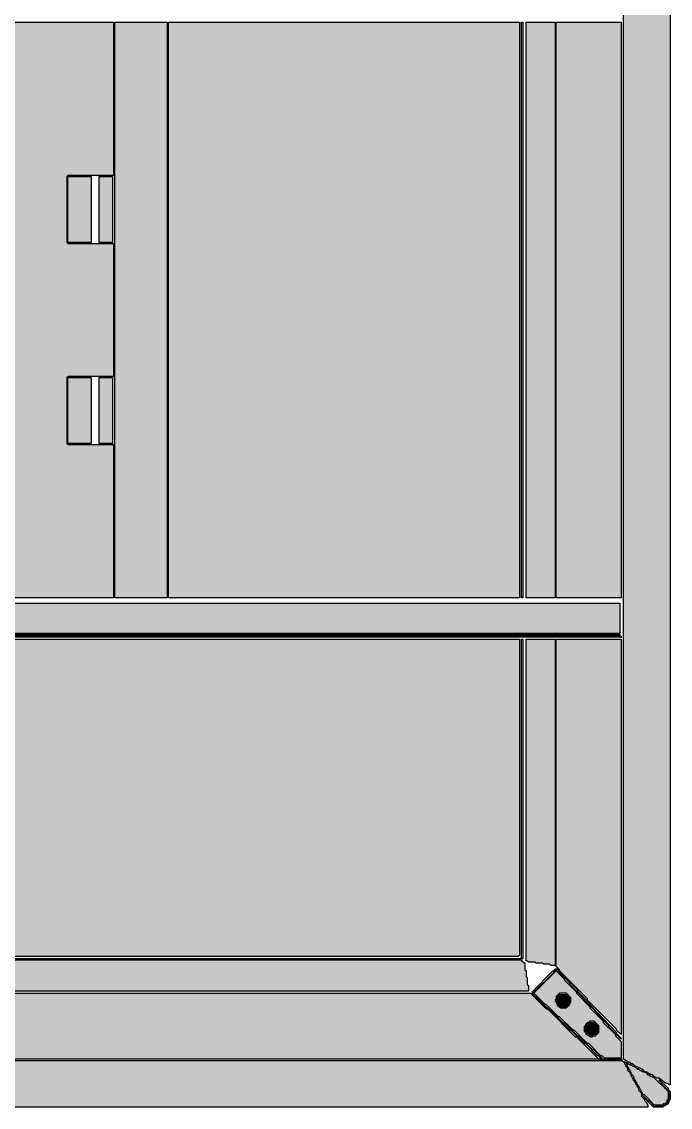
# Model space of a CAD drawing. Header units: millimetres. Extents: x 5 to 252589, y 5 to 415.
# Drawn here: x 24173.6 to 24221.9, y 251 to 332 of the extents above; entities that cross this region are included whole.
import ezdxf

# ---------------------------------------------------------------- set-up
doc = ezdxf.new("R2010")
doc.units = ezdxf.units.MM
doc.layers.add('HATCH', color=8, linetype='Continuous', lineweight=9)
doc.layers.add('OUTLINE', color=7, linetype='Continuous', lineweight=25)

msp = doc.modelspace()

# ---------------------------------------------------------------- hatches: boundary and pattern name
at = {"layer": 'HATCH', "true_color": 0x627d89}
for points in [[(24221.83333, 252.66667), (24221.75, 252.75), (24221.5, 252.83333), (24221.08333, 253.16667), (24220.91667, 253.16667), (24220.83333, 253.25), (24220.75, 253.25), (24220.58333, 253.41667), (24220.5, 253.41667), (24220.41667, 253.5), (24220.33333, 253.5), (24220.25, 253.58333), (24220, 253.66667), (24219.83333, 253.83333), (24219.75, 253.83333), (24219.66667, 253.91667), (24219.58333, 253.91667), (24219.5, 254), (24219.25, 254.08333), (24219.08333, 254.25), (24219, 254.25), (24218.91667, 254.33333), (24218.83333, 254.33333), (24218.41667, 254.58333), (24218.41667, 366.41667), (24218.5, 366.41667), (24218.58333, 366.5), (24218.66667, 366.5), (24218.75, 366.58333), (24219, 366.66667), (24219.16667, 366.83333), (24219.25, 366.83333), (24219.33333, 366.91667), (24219.41667, 366.91667), (24219.5, 367), (24219.75, 367.08333), (24219.91667, 367.25), (24220, 367.25), (24220.08333, 367.33333), (24220.16667, 367.33333), (24220.25, 367.41667), (24220.5, 367.5), (24220.66667, 367.66667), (24220.75, 367.66667), (24220.83333, 367.75), (24220.91667, 367.75), (24221, 367.83333), (24221.25, 367.91667), (24221.41667, 368.08333), (24221.5, 368.08333), (24221.91667, 368.33333), (24221.91667, 252.66667)], [(24144.5, 289), (24144.5, 300.41667), (24147.91667, 300.41667), (24148, 300.5), (24148, 305.41667), (24147.91667, 305.5), (24144.5, 305.5), (24144.5, 315.41667), (24147.91667, 315.41667), (24148, 315.5), (24148, 320.41667), (24147.91667, 320.5), (24144.5, 320.5), (24144.5, 331.91667), (24180.41667, 331.91667), (24180.41667, 320.5), (24177, 320.5), (24176.91667, 320.41667), (24176.91667, 315.5), (24177, 315.41667), (24180.41667, 315.41667), (24180.41667, 305.5), (24177, 305.5), (24176.91667, 305.41667), (24176.91667, 300.5), (24177, 300.41667), (24180.41667, 300.41667), (24180.41667, 289)], [(24184.5, 289), (24184.5, 331.91667), (24210.66667, 331.91667), (24210.66667, 289)], [(24210.83333, 289), (24210.83333, 331.91667), (24210.91667, 331.91667), (24210.91667, 289)], [(24211.16667, 289), (24211.16667, 331.91667), (24213.33333, 331.91667), (24213.33333, 289)], [(24026.75, 286.33333), (24026.75, 288.58333), (24218.16667, 288.58333), (24218.16667, 286.33333)], [(24026.66667, 286), (24026.66667, 286.16667), (24026.75, 286.08333), (24218.16667, 286.08333), (24218.25, 286.16667), (24218.25, 286), (24218.16667, 286.08333), (24026.75, 286.08333)], [(24213.33333, 261.58333), (24213, 261.58333), (24212.91667, 261.66667), (24212.5, 261.66667), (24212.41667, 261.75), (24211.91667, 261.75), (24211.83333, 261.83333), (24211.33333, 261.83333), (24211.25, 261.91667), (24211.16667, 261.91667), (24211.16667, 285.91667), (24213.33333, 285.91667)], [(24033.58333, 259.66667), (24033.58333, 260.08333), (24033.66667, 260.16667), (24033.66667, 260.66667), (24033.75, 260.75), (24033.75, 261.16667), (24033.83333, 261.25), (24033.83333, 261.75), (24033.91667, 261.83333), (24034, 261.83333), (24034.08333, 261.91667), (24034.08333, 262), (24210.83333, 262), (24210.83333, 261.91667), (24211.08333, 261.75), (24211.08333, 261.25), (24211.16667, 261.16667), (24211.16667, 260.75), (24211.25, 260.66667), (24211.25, 260.16667), (24211.33333, 260.08333), (24211.33333, 259.66667)], [(24211.66667, 259.5), (24211.58333, 259.58333), (24213.16667, 261.16667), (24213.25, 261.08333)], [(24024.66667, 251), (24024.66667, 251.16667), (24024.75, 251.25), (24024.75, 251.33333), (24024.91667, 251.5), (24024.91667, 251.58333), (24025.16667, 251.83333), (24025.08333, 251.91667), (24025.16667, 252), (24025.16667, 252.08333), (24025.33333, 252.25), (24025.33333, 252.33333), (24025.41667, 252.41667), (24025.41667, 252.5), (24025.5, 252.58333), (24025.58333, 252.83333), (24025.75, 253), (24025.75, 253.08333), (24025.83333, 253.16667), (24025.83333, 253.25), (24025.91667, 253.33333), (24026, 253.58333), (24026.16667, 253.75), (24026.16667, 253.83333), (24026.25, 253.91667), (24026.25, 254), (24026.33333, 254.08333), (24026.41667, 254.33333), (24026.58333, 254.5), (24218.33333, 254.5), (24218.5, 254.33333), (24218.5, 254.25), (24218.58333, 254.16667), (24218.58333, 254.08333), (24218.66667, 254), (24218.75, 253.75), (24218.91667, 253.58333), (24218.91667, 253.5), (24219, 253.41667), (24219, 253.33333), (24219.08333, 253.25), (24219.16667, 253), (24219.33333, 252.83333), (24219.33333, 252.75), (24219.41667, 252.66667), (24219.41667, 252.58333), (24219.5, 252.5), (24219.58333, 252.25), (24219.75, 252.08333), (24219.75, 252), (24219.83333, 251.91667), (24219.75, 251.83333), (24220, 251.58333), (24220, 251.5), (24220.16667, 251.33333), (24220.16667, 251.25), (24220.25, 251.16667), (24220.25, 251)], [(24221.66667, 251.41667), (24221.5, 251.25), (24221.41667, 251.25), (24221.33333, 251.16667), (24220.75, 251.16667), (24220, 251.91667), (24219.91667, 251.91667), (24219.83333, 252), (24219.83333, 252.08333), (24219.75, 252.16667), (24219.75, 252.25), (24219.66667, 252.33333), (24219.58333, 252.58333), (24219.41667, 252.75), (24219.41667, 252.83333), (24219.33333, 252.91667), (24219.33333, 253), (24219.25, 253.08333), (24219.16667, 253.33333), (24219, 253.5), (24219, 253.58333), (24218.91667, 253.66667), (24218.91667, 253.75), (24218.83333, 253.83333), (24218.83333, 253.91667), (24218.75, 254), (24218.66667, 254.25), (24218.5, 254.41667), (24218.58333, 254.33333), (24218.66667, 254.33333), (24218.75, 254.25), (24218.83333, 254.25), (24218.91667, 254.16667), (24219, 254.16667), (24219.08333, 254.08333), (24219.33333, 254), (24219.5, 253.83333), (24219.58333, 253.83333), (24219.66667, 253.75), (24219.75, 253.75), (24219.83333, 253.66667), (24220.08333, 253.58333), (24220.25, 253.41667), (24220.33333, 253.41667), (24220.41667, 253.33333), (24220.66667, 253.25), (24221.75, 252.16667), (24221.75, 251.58333), (24221.66667, 251.5)], [(24220.66667, 251), (24219.83333, 251.83333), (24219.91667, 251.83333), (24220.25, 251.5), (24220.33333, 251.5), (24220.66667, 251.16667), (24220.66667, 251.08333), (24220.75, 251), (24220.83333, 251.08333), (24221.41667, 251.08333), (24221.75, 251.41667), (24221.75, 251.5), (24221.83333, 251.58333), (24221.83333, 252.16667), (24221.25, 252.75), (24221.25, 252.83333), (24221.08333, 253), (24221.08333, 253.08333), (24221.75, 252.41667), (24221.75, 252.33333), (24221.91667, 252.16667), (24221.91667, 251.58333), (24221.83333, 251.5), (24221.75, 251.25), (24221.33333, 251)]]:
    msp.add_hatch(color=145, dxfattribs=at).paths.add_polyline_path(points)
at = {"layer": 'HATCH', "true_color": 0x46909b}
for points in [[(24180.5, 289), (24180.5, 331.91667), (24184.41667, 331.91667), (24184.41667, 289)], [(24177, 315.5), (24177, 320.41667), (24178.75, 320.41667), (24178.75, 315.5)], [(24179.33333, 315.5), (24179.33333, 320.41667), (24180.33333, 320.41667), (24180.33333, 315.5)], [(24177, 300.5), (24177, 305.41667), (24178.75, 305.41667), (24178.75, 300.5)], [(24179.33333, 300.5), (24179.33333, 305.41667), (24180.33333, 305.41667), (24180.33333, 300.5)]]:
    msp.add_hatch(color=135, dxfattribs=at).paths.add_polyline_path(points)
at = {"layer": 'HATCH', "true_color": 0x58707b}
for points in [[(24213.41667, 289), (24213.41667, 331.91667), (24218.25, 331.91667), (24218.25, 289)], [(24218.25, 256.41667), (24217.91667, 256.75), (24217.91667, 256.83333), (24215.75, 259), (24215.75, 259.08333), (24213.66667, 261.16667), (24213.66667, 261.25), (24213.41667, 261.5), (24213.41667, 285.91667), (24218.25, 285.91667)], [(24218.25, 256.08333), (24217.33333, 257), (24217.33333, 257.08333), (24216.33333, 258.08333), (24216.33333, 258.16667), (24215.41667, 259.08333), (24215.41667, 259.16667), (24214.41667, 260.16667), (24214.41667, 260.25), (24213.41667, 261.25), (24213.33333, 261.16667), (24213.25, 261.16667), (24213.25, 261.25), (24213.33333, 261.33333), (24213.5, 261.33333), (24213.58333, 261.25), (24213.58333, 261.16667), (24215, 259.75), (24215, 259.66667), (24215.91667, 258.75), (24215.91667, 258.66667), (24217.91667, 256.58333), (24217.91667, 256.5), (24218.25, 256.16667)], [(24026.58333, 254.58333), (24028.33333, 254.58333), (24030, 256.25), (24030.08333, 256.25), (24032.16667, 258.33333), (24032.25, 258.33333), (24033.41667, 259.5), (24211.5, 259.5), (24212.66667, 258.33333), (24212.75, 258.33333), (24214.83333, 256.25), (24214.91667, 256.25), (24216.58333, 254.58333), (24218.33333, 254.58333)], [(24216.83333, 254.66667), (24216.75, 254.66667), (24216.58333, 254.83333), (24216.5, 254.83333), (24215.58333, 255.75), (24215.5, 255.75), (24214.5, 256.75), (24214.41667, 256.75), (24212.75, 258.41667), (24212.66667, 258.41667), (24211.58333, 259.5), (24211.83333, 259.25), (24211.91667, 259.25), (24212.91667, 258.25), (24213, 258.25), (24213.91667, 257.33333), (24214, 257.33333), (24215, 256.33333), (24215.08333, 256.33333), (24216.08333, 255.33333), (24216.16667, 255.33333)]]:
    msp.add_hatch(color=147, dxfattribs=at).paths.add_polyline_path(points)
at = {"layer": 'HATCH', "true_color": 0x64808c}
msp.add_hatch(color=145, dxfattribs=at).paths.add_polyline_path([(24026.75, 286.16667), (24026.75, 286.25), (24218.16667, 286.25), (24218.16667, 286.16667)])
at = {"layer": 'HATCH', "true_color": 0x627d89}
h = msp.add_hatch(color=145, dxfattribs=at)
h.paths.add_polyline_path([(24034, 262.08333), (24034, 285.91667), (24078.41667, 285.91667), (24078.41667, 284.5), (24072.5, 284.5), (24072.41667, 284.41667), (24072.41667, 268.5), (24072.5, 268.41667), (24172.41667, 268.41667), (24172.5, 268.5), (24172.5, 284.41667), (24172.41667, 284.5), (24166.5, 284.5), (24166.5, 285.91667), (24210.66667, 285.91667), (24210.66667, 262.33333), (24210.58333, 262.25), (24034.33333, 262.25), (24034.25, 262.33333), (24034.16667, 262.33333), (24034.08333, 262.25), (24034.08333, 262.16667), (24034.16667, 262.08333), (24210.75, 262.08333), (24210.83333, 262.16667), (24210.83333, 285.91667), (24210.91667, 285.91667), (24210.91667, 262.08333)])
h.paths.add_polyline_path([(24155.33333, 266.58333), (24155.41667, 266.58333), (24155.58333, 266.75), (24155.58333, 266.91667), (24155.41667, 267.08333), (24155.33333, 267.08333), (24155.16667, 266.91667), (24155.16667, 266.75)], flags=0)
h.paths.add_polyline_path([(24149, 266.58333), (24149.08333, 266.58333), (24149.25, 266.75), (24149.25, 266.91667), (24149.08333, 267.08333), (24149, 267.08333), (24148.83333, 266.91667), (24148.83333, 266.75)], flags=0)
h.paths.add_polyline_path([(24095.83333, 266.58333), (24095.91667, 266.58333), (24096.08333, 266.75), (24096.08333, 266.91667), (24095.91667, 267.08333), (24095.83333, 267.08333), (24095.66667, 266.91667), (24095.66667, 266.75)], flags=0)
h.paths.add_polyline_path([(24089.5, 266.58333), (24089.58333, 266.58333), (24089.75, 266.75), (24089.75, 266.91667), (24089.58333, 267.08333), (24089.5, 267.08333), (24089.33333, 266.91667), (24089.33333, 266.75)], flags=0)
h = msp.add_hatch(color=145, dxfattribs=at)
h.paths.add_polyline_path([(24218.25, 254.66667), (24217, 254.66667), (24216.83333, 254.83333), (24216.75, 254.83333), (24215.83333, 255.75), (24215.75, 255.75), (24214.75, 256.75), (24214.66667, 256.75), (24213.66667, 257.75), (24213.58333, 257.75), (24212.66667, 258.66667), (24212.58333, 258.66667), (24211.75, 259.5), (24213.41667, 261.16667), (24214, 260.58333), (24214, 260.5), (24214.91667, 259.58333), (24214.91667, 259.5), (24215.91667, 258.5), (24215.91667, 258.41667), (24216.91667, 257.41667), (24216.91667, 257.33333), (24217.83333, 256.41667), (24217.83333, 256.33333), (24218.25, 255.91667)])
h.paths.add_polyline_path([(24213.75, 258.41667), (24214.16667, 258.41667), (24214.41667, 258.66667), (24214.41667, 258.75), (24214.5, 258.83333), (24214.5, 259.16667), (24214.16667, 259.5), (24213.66667, 259.5), (24213.41667, 259.25), (24213.41667, 259.08333), (24213.33333, 259), (24213.33333, 258.91667), (24213.41667, 258.83333), (24213.5, 258.58333)], flags=0)
h.paths.add_polyline_path([(24216, 256.25), (24216.08333, 256.25), (24216.16667, 256.33333), (24216.33333, 256.33333), (24216.58333, 256.58333), (24216.58333, 257.08333), (24216.25, 257.41667), (24215.91667, 257.41667), (24215.83333, 257.33333), (24215.75, 257.33333), (24215.58333, 257.16667), (24215.58333, 257.08333), (24215.5, 257), (24215.5, 256.66667), (24215.58333, 256.58333), (24215.58333, 256.5)], flags=0)
at = {"layer": 'HATCH', "true_color": 0xb9bfc3}
for points in [[(24213.58333, 258.58333), (24213.58333, 258.66667), (24213.41667, 258.91667), (24213.41667, 259), (24213.5, 259.08333), (24213.5, 259.25), (24213.66667, 259.41667), (24214.16667, 259.41667), (24214.41667, 259.16667), (24214.41667, 258.83333), (24214.33333, 258.75), (24214.33333, 258.66667), (24214.16667, 258.5), (24213.75, 258.5), (24213.66667, 258.58333)], [(24216, 256.33333), (24215.91667, 256.41667), (24215.66667, 256.5), (24215.66667, 256.58333), (24215.58333, 256.66667), (24215.58333, 257), (24215.75, 257.25), (24215.83333, 257.25), (24215.91667, 257.33333), (24216.25, 257.33333), (24216.5, 257.08333), (24216.5, 256.58333), (24216.33333, 256.41667), (24216.16667, 256.41667), (24216.08333, 256.33333)]]:
    msp.add_hatch(color=9, dxfattribs=at).paths.add_polyline_path(points)

# ---------------------------------------------------------------- linework, layer by layer
at = {"layer": 'OUTLINE', "color": 139, "true_color": 0x42544a}
for points in [[(24221.91667, 368.33333), (24221.91667, 252.66667), (24221.83333, 252.66667), (24221.75, 252.75), (24221.5, 252.83333), (24221.08333, 253.16667), (24220.91667, 253.16667), (24220.83333, 253.25), (24220.75, 253.25), (24220.58333, 253.41667), (24220.5, 253.41667), (24220.41667, 253.5), (24220.33333, 253.5), (24220.25, 253.58333), (24220, 253.66667), (24219.83333, 253.83333), (24219.75, 253.83333), (24219.66667, 253.91667), (24219.58333, 253.91667), (24219.5, 254), (24219.25, 254.08333), (24219.08333, 254.25), (24219, 254.25), (24218.91667, 254.33333), (24218.83333, 254.33333), (24218.41667, 254.58333), (24218.41667, 366.41667)], [(24144.5, 331.91667), (24180.41667, 331.91667), (24180.41667, 320.5), (24177, 320.5), (24176.91667, 320.41667), (24176.91667, 315.5), (24177, 315.41667), (24180.41667, 315.41667), (24180.41667, 305.5), (24177, 305.5), (24176.91667, 305.41667), (24176.91667, 300.5), (24177, 300.41667), (24180.41667, 300.41667), (24180.41667, 289), (24144.5, 289)], [(24034.16667, 262.08333), (24210.75, 262.08333), (24210.83333, 262.16667), (24210.83333, 285.91667), (24210.91667, 285.91667), (24210.91667, 262.08333), (24034, 262.08333)], [(24072.5, 268.41667), (24172.41667, 268.41667), (24172.5, 268.5), (24172.5, 284.41667), (24172.41667, 284.5), (24166.5, 284.5), (24166.5, 285.91667), (24210.66667, 285.91667), (24210.66667, 262.33333), (24210.58333, 262.25), (24034.33333, 262.25)], [(24026.58333, 254.5), (24218.33333, 254.5), (24218.5, 254.33333), (24218.5, 254.25), (24218.58333, 254.16667), (24218.58333, 254.08333), (24218.66667, 254), (24218.75, 253.75), (24218.91667, 253.58333), (24218.91667, 253.5), (24219, 253.41667), (24219, 253.33333), (24219.08333, 253.25), (24219.16667, 253), (24219.33333, 252.83333), (24219.33333, 252.75), (24219.41667, 252.66667), (24219.41667, 252.58333), (24219.5, 252.5), (24219.58333, 252.25), (24219.75, 252.08333), (24219.75, 252), (24219.83333, 251.91667), (24219.75, 251.83333), (24220, 251.58333), (24220, 251.5), (24220.16667, 251.33333), (24220.16667, 251.25), (24220.25, 251.16667), (24220.25, 251), (24024.66667, 251)]]:
    msp.add_lwpolyline(points, dxfattribs=at)
for points in [[(24180.5, 289), (24180.5, 331.91667), (24184.41667, 331.91667), (24184.41667, 289)], [(24184.5, 289), (24184.5, 331.91667), (24210.66667, 331.91667), (24210.66667, 289)], [(24210.83333, 289), (24210.83333, 331.91667), (24210.91667, 331.91667), (24210.91667, 289)], [(24211.16667, 289), (24211.16667, 331.91667), (24213.33333, 331.91667), (24213.33333, 289)], [(24213.41667, 289), (24213.41667, 331.91667), (24218.25, 331.91667), (24218.25, 289)], [(24177, 315.5), (24177, 320.41667), (24178.75, 320.41667), (24178.75, 315.5)], [(24179.33333, 315.5), (24179.33333, 320.41667), (24180.33333, 320.41667), (24180.33333, 315.5)], [(24177, 300.5), (24177, 305.41667), (24178.75, 305.41667), (24178.75, 300.5)], [(24179.33333, 300.5), (24179.33333, 305.41667), (24180.33333, 305.41667), (24180.33333, 300.5)], [(24026.75, 286.33333), (24026.75, 288.58333), (24218.16667, 288.58333), (24218.16667, 286.33333)], [(24026.66667, 286), (24026.66667, 286.16667), (24026.75, 286.08333), (24218.16667, 286.08333), (24218.25, 286.16667), (24218.25, 286), (24218.16667, 286.08333), (24026.75, 286.08333)], [(24026.75, 286.16667), (24026.75, 286.25), (24218.16667, 286.25), (24218.16667, 286.16667)], [(24213.33333, 261.58333), (24213, 261.58333), (24212.91667, 261.66667), (24212.5, 261.66667), (24212.41667, 261.75), (24211.91667, 261.75), (24211.83333, 261.83333), (24211.33333, 261.83333), (24211.25, 261.91667), (24211.16667, 261.91667), (24211.16667, 285.91667), (24213.33333, 285.91667)], [(24218.25, 256.41667), (24217.91667, 256.75), (24217.91667, 256.83333), (24215.75, 259), (24215.75, 259.08333), (24213.66667, 261.16667), (24213.66667, 261.25), (24213.41667, 261.5), (24213.41667, 285.91667), (24218.25, 285.91667)], [(24033.58333, 259.66667), (24033.58333, 260.08333), (24033.66667, 260.16667), (24033.66667, 260.66667), (24033.75, 260.75), (24033.75, 261.16667), (24033.83333, 261.25), (24033.83333, 261.75), (24033.91667, 261.83333), (24034, 261.83333), (24034.08333, 261.91667), (24034.08333, 262), (24210.83333, 262), (24210.83333, 261.91667), (24211.08333, 261.75), (24211.08333, 261.25), (24211.16667, 261.16667), (24211.16667, 260.75), (24211.25, 260.66667), (24211.25, 260.16667), (24211.33333, 260.08333), (24211.33333, 259.66667)], [(24211.66667, 259.5), (24211.58333, 259.58333), (24213.16667, 261.16667), (24213.25, 261.08333)], [(24218.25, 254.66667), (24217, 254.66667), (24216.83333, 254.83333), (24216.75, 254.83333), (24215.83333, 255.75), (24215.75, 255.75), (24214.75, 256.75), (24214.66667, 256.75), (24213.66667, 257.75), (24213.58333, 257.75), (24212.66667, 258.66667), (24212.58333, 258.66667), (24211.75, 259.5), (24213.41667, 261.16667), (24214, 260.58333), (24214, 260.5), (24214.91667, 259.58333), (24214.91667, 259.5), (24215.91667, 258.5), (24215.91667, 258.41667), (24216.91667, 257.41667), (24216.91667, 257.33333), (24217.83333, 256.41667), (24217.83333, 256.33333), (24218.25, 255.91667)], [(24218.25, 256.08333), (24217.33333, 257), (24217.33333, 257.08333), (24216.33333, 258.08333), (24216.33333, 258.16667), (24215.41667, 259.08333), (24215.41667, 259.16667), (24214.41667, 260.16667), (24214.41667, 260.25), (24213.41667, 261.25), (24213.33333, 261.16667), (24213.25, 261.16667), (24213.25, 261.25), (24213.33333, 261.33333), (24213.5, 261.33333), (24213.58333, 261.25), (24213.58333, 261.16667), (24215, 259.75), (24215, 259.66667), (24215.91667, 258.75), (24215.91667, 258.66667), (24217.91667, 256.58333), (24217.91667, 256.5), (24218.25, 256.16667)], [(24026.58333, 254.58333), (24028.33333, 254.58333), (24030, 256.25), (24030.08333, 256.25), (24032.16667, 258.33333), (24032.25, 258.33333), (24033.41667, 259.5), (24211.5, 259.5), (24212.66667, 258.33333), (24212.75, 258.33333), (24214.83333, 256.25), (24214.91667, 256.25), (24216.58333, 254.58333), (24218.33333, 254.58333)], [(24216.83333, 254.66667), (24216.75, 254.66667), (24216.58333, 254.83333), (24216.5, 254.83333), (24215.58333, 255.75), (24215.5, 255.75), (24214.5, 256.75), (24214.41667, 256.75), (24212.75, 258.41667), (24212.66667, 258.41667), (24211.58333, 259.5), (24211.83333, 259.25), (24211.91667, 259.25), (24212.91667, 258.25), (24213, 258.25), (24213.91667, 257.33333), (24214, 257.33333), (24215, 256.33333), (24215.08333, 256.33333), (24216.08333, 255.33333), (24216.16667, 255.33333)], [(24213.75, 258.41667), (24214.16667, 258.41667), (24214.41667, 258.66667), (24214.41667, 258.75), (24214.5, 258.83333), (24214.5, 259.16667), (24214.16667, 259.5), (24213.66667, 259.5), (24213.41667, 259.25), (24213.41667, 259.08333), (24213.33333, 259), (24213.33333, 258.91667), (24213.41667, 258.83333), (24213.5, 258.58333)], [(24213.58333, 258.58333), (24213.58333, 258.66667), (24213.41667, 258.91667), (24213.41667, 259), (24213.5, 259.08333), (24213.5, 259.25), (24213.66667, 259.41667), (24214.16667, 259.41667), (24214.41667, 259.16667), (24214.41667, 258.83333), (24214.33333, 258.75), (24214.33333, 258.66667), (24214.16667, 258.5), (24213.75, 258.5), (24213.66667, 258.58333)], [(24216, 256.25), (24216.08333, 256.25), (24216.16667, 256.33333), (24216.33333, 256.33333), (24216.58333, 256.58333), (24216.58333, 257.08333), (24216.25, 257.41667), (24215.91667, 257.41667), (24215.83333, 257.33333), (24215.75, 257.33333), (24215.58333, 257.16667), (24215.58333, 257.08333), (24215.5, 257), (24215.5, 256.66667), (24215.58333, 256.58333), (24215.58333, 256.5)], [(24216, 256.33333), (24215.91667, 256.41667), (24215.66667, 256.5), (24215.66667, 256.58333), (24215.58333, 256.66667), (24215.58333, 257), (24215.75, 257.25), (24215.83333, 257.25), (24215.91667, 257.33333), (24216.25, 257.33333), (24216.5, 257.08333), (24216.5, 256.58333), (24216.33333, 256.41667), (24216.16667, 256.41667), (24216.08333, 256.33333)], [(24221.66667, 251.41667), (24221.5, 251.25), (24221.41667, 251.25), (24221.33333, 251.16667), (24220.75, 251.16667), (24220, 251.91667), (24219.91667, 251.91667), (24219.83333, 252), (24219.83333, 252.08333), (24219.75, 252.16667), (24219.75, 252.25), (24219.66667, 252.33333), (24219.58333, 252.58333), (24219.41667, 252.75), (24219.41667, 252.83333), (24219.33333, 252.91667), (24219.33333, 253), (24219.25, 253.08333), (24219.16667, 253.33333), (24219, 253.5), (24219, 253.58333), (24218.91667, 253.66667), (24218.91667, 253.75), (24218.83333, 253.83333), (24218.83333, 253.91667), (24218.75, 254), (24218.66667, 254.25), (24218.5, 254.41667), (24218.58333, 254.33333), (24218.66667, 254.33333), (24218.75, 254.25), (24218.83333, 254.25), (24218.91667, 254.16667), (24219, 254.16667), (24219.08333, 254.08333), (24219.33333, 254), (24219.5, 253.83333), (24219.58333, 253.83333), (24219.66667, 253.75), (24219.75, 253.75), (24219.83333, 253.66667), (24220.08333, 253.58333), (24220.25, 253.41667), (24220.33333, 253.41667), (24220.41667, 253.33333), (24220.66667, 253.25), (24221.75, 252.16667), (24221.75, 251.58333), (24221.66667, 251.5)], [(24220.66667, 251), (24219.83333, 251.83333), (24219.91667, 251.83333), (24220.25, 251.5), (24220.33333, 251.5), (24220.66667, 251.16667), (24220.66667, 251.08333), (24220.75, 251), (24220.83333, 251.08333), (24221.41667, 251.08333), (24221.75, 251.41667), (24221.75, 251.5), (24221.83333, 251.58333), (24221.83333, 252.16667), (24221.25, 252.75), (24221.25, 252.83333), (24221.08333, 253), (24221.08333, 253.08333), (24221.75, 252.41667), (24221.75, 252.33333), (24221.91667, 252.16667), (24221.91667, 251.58333), (24221.83333, 251.5), (24221.75, 251.25), (24221.33333, 251)]]:
    msp.add_lwpolyline(points, close=True, dxfattribs=at)

doc.saveas('drawing.dxf')
